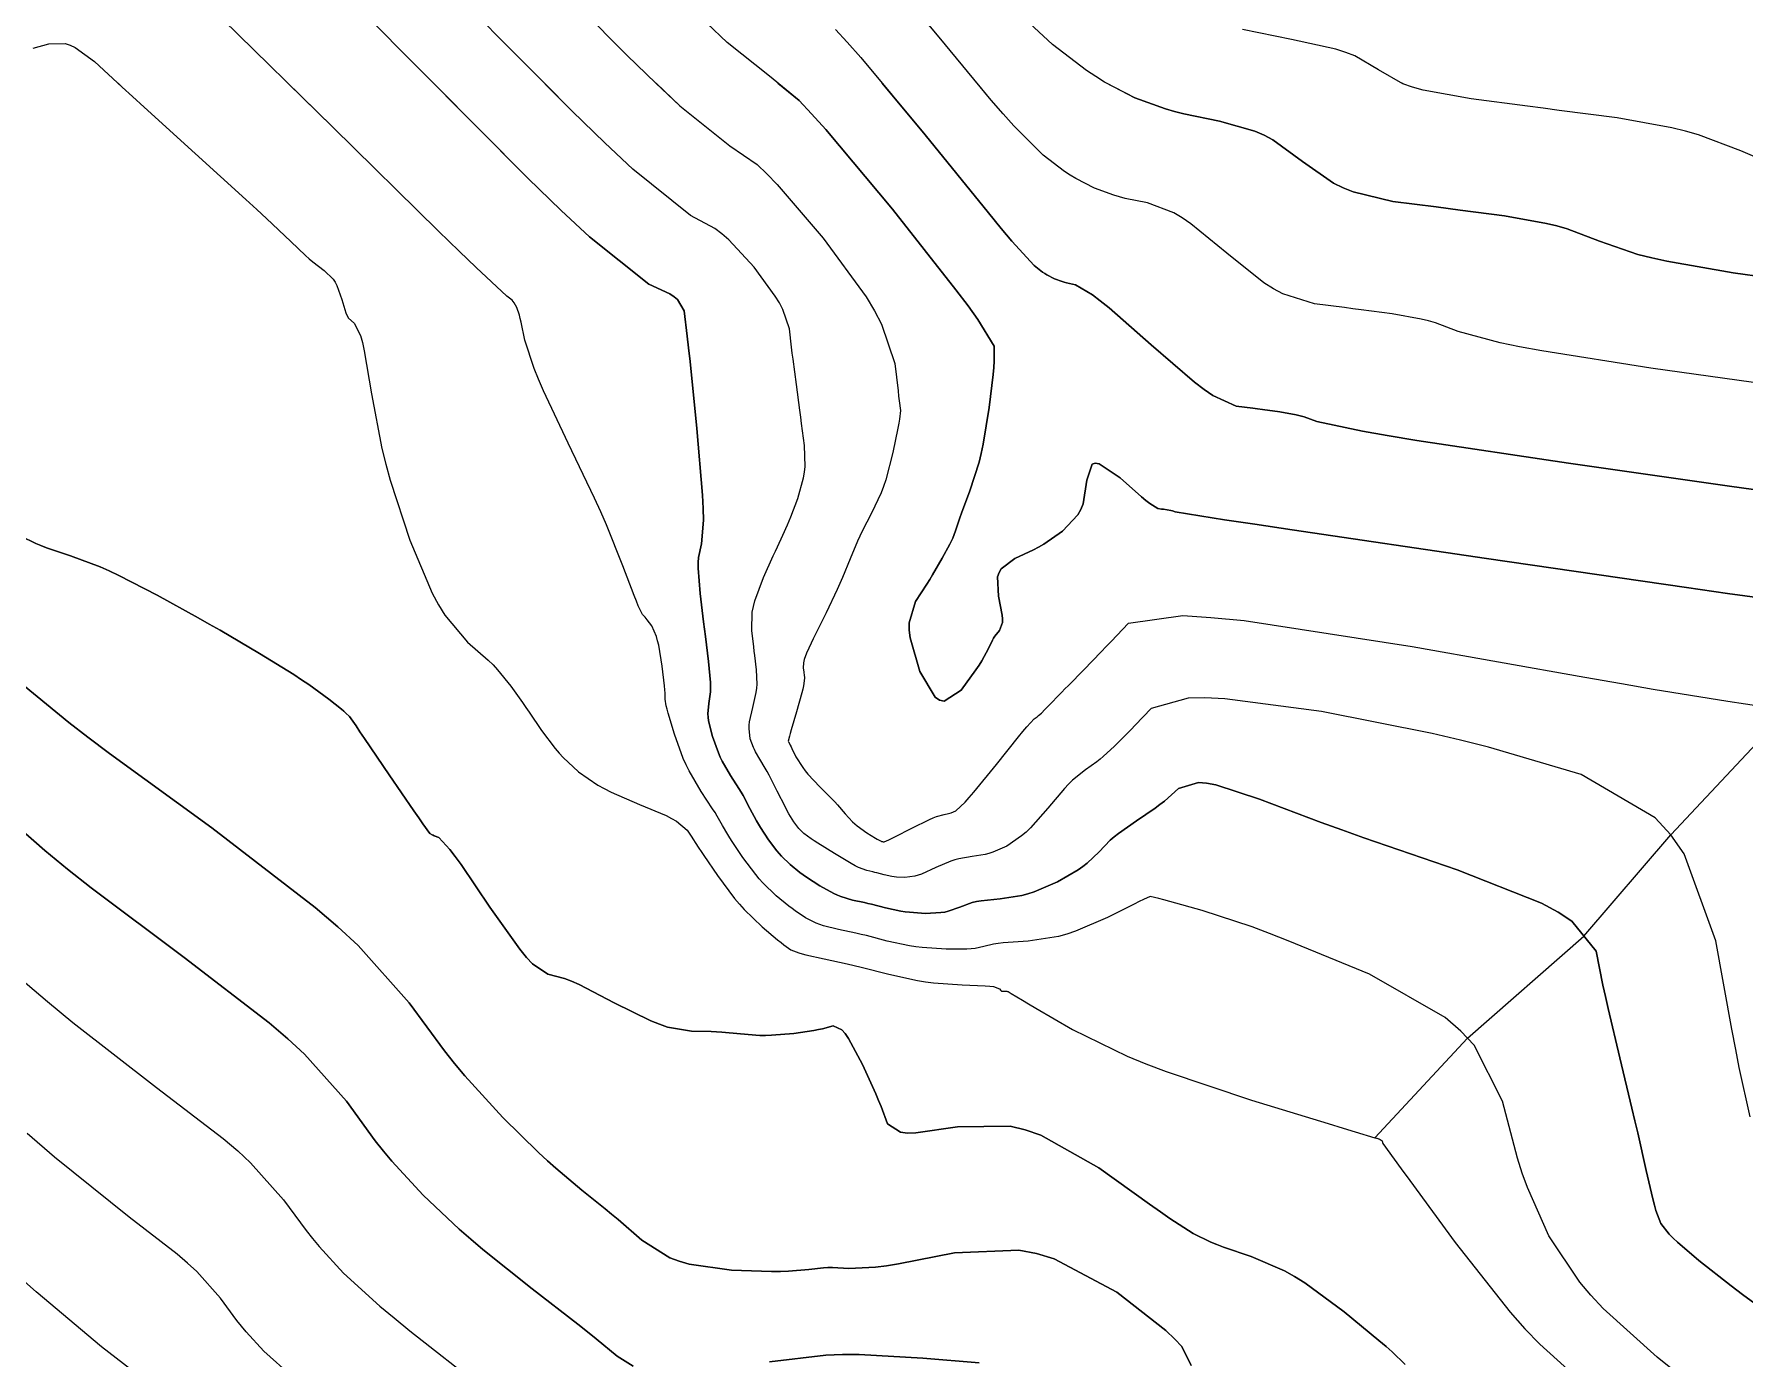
# Model space of a CAD drawing. Header units: metres. Extents: x 837117 to 838477, y 1189012 to 1191015.
# Drawn here: x 837919.49 to 837956.28, y 1189244.17 to 1189272.64 of the extents above; entities that cross this region are included whole.
import ezdxf

# ---------------------------------------------------------------- set-up
doc = ezdxf.new("R2010")
doc.units = ezdxf.units.M
doc.header["$LTSCALE"] = 0.3
doc.layers.add('COTAS 10', color=1, linetype='Continuous')
doc.layers.add('COTAS INT', color=252, linetype='Continuous')
doc.layers.add('DRENAJE', color=5, linetype='Continuous', lineweight=25)

msp = doc.modelspace()

# ---------------------------------------------------------------- linework, layer by layer
at = {"layer": 'COTAS 10'}
for points, elevation in [([(837956.391, 1189249.371), (837956.16, 1189250.431), (837956.082, 1189250.82), (837955.999, 1189251.251), (837955.652, 1189253.152), (837954.975, 1189255.021), (837954.684, 1189255.431), (837954.348, 1189255.796), (837952.762, 1189256.727), (837950.763, 1189257.318), (837950.166, 1189257.468), (837949.552, 1189257.612), (837947.178, 1189258.083), (837945.098, 1189258.356), (837944.669, 1189258.375), (837944.304, 1189258.369), (837943.514, 1189258.144), (837943.165, 1189257.786), (837943.078, 1189257.696), (837942.994, 1189257.611), (837942.726, 1189257.34), (837942.482, 1189257.113), (837942.414, 1189257.056), (837942.345, 1189257.001), (837942.097, 1189256.826), (837941.82, 1189256.604), (837941.735, 1189256.52), (837941.645, 1189256.426), (837941.287, 1189256.005), (837940.917, 1189255.584), (837940.821, 1189255.491), (837940.726, 1189255.407), (837940.404, 1189255.186), (837940.103, 1189255.056), (837940.022, 1189255.03), (837939.942, 1189255.008), (837939.661, 1189254.965), (837939.374, 1189254.918), (837939.291, 1189254.894), (837939.205, 1189254.866), (837938.881, 1189254.726), (837938.574, 1189254.589), (837938.5, 1189254.563), (837938.43, 1189254.542), (837938.215, 1189254.512), (837938.033, 1189254.524), (837937.985, 1189254.53), (837937.936, 1189254.537), (837937.767, 1189254.574), (837937.609, 1189254.614), (837937.569, 1189254.624), (837937.529, 1189254.633), (837937.397, 1189254.662), (837937.214, 1189254.732), (837937.143, 1189254.768), (837937.063, 1189254.812), (837936.698, 1189255.027), (837936.341, 1189255.253), (837936.265, 1189255.303), (837936.199, 1189255.347), (837936.045, 1189255.459), (837935.957, 1189255.544), (837935.934, 1189255.57), (837935.91, 1189255.598), (837935.826, 1189255.71), (837935.721, 1189255.884), (837935.684, 1189255.951), (837935.644, 1189256.027), (837935.471, 1189256.367), (837935.295, 1189256.713), (837935.253, 1189256.791), (837935.213, 1189256.863), (837935.094, 1189257.059), (837935.002, 1189257.217), (837934.979, 1189257.263), (837934.958, 1189257.311), (837934.891, 1189257.496), (837934.863, 1189257.716), (837934.866, 1189257.787), (837934.874, 1189257.862), (837934.943, 1189258.168), (837935.017, 1189258.495), (837935.028, 1189258.583), (837935.035, 1189258.67), (837935.025, 1189258.976), (837934.987, 1189259.288), (837934.976, 1189259.378), (837934.964, 1189259.471), (837934.922, 1189259.821), (837934.934, 1189260.216), (837934.957, 1189260.338), (837934.988, 1189260.465), (837935.173, 1189260.965), (837935.383, 1189261.429), (837935.431, 1189261.533), (837935.474, 1189261.626), (837935.59, 1189261.871), (837935.693, 1189262.099), (837935.727, 1189262.181), (837935.763, 1189262.271), (837935.915, 1189262.661), (837936.038, 1189263.105), (837936.057, 1189263.228), (837936.069, 1189263.352), (837936.056, 1189263.798), (837935.995, 1189264.272), (837935.977, 1189264.413), (837935.958, 1189264.558), (837935.883, 1189265.115), (837935.812, 1189265.654), (837935.794, 1189265.787), (837935.778, 1189265.913), (837935.73, 1189266.309), (837935.589, 1189266.726), (837935.515, 1189266.865), (837935.425, 1189267.013), (837934.973, 1189267.634), (837934.427, 1189268.222), (837934.278, 1189268.351), (837934.13, 1189268.464), (837933.603, 1189268.749), (837932.363, 1189269.744), (837931.765, 1189270.305), (837931.058, 1189270.99), (837927.584, 1189274.494)], 1800), ([(837957.473, 1189267.311), (837956.025, 1189267.515), (837954.603, 1189267.763), (837954.277, 1189267.836), (837953.981, 1189267.911), (837953.154, 1189268.196), (837952.455, 1189268.46), (837952.239, 1189268.521), (837952.013, 1189268.577), (837951.113, 1189268.737), (837950.158, 1189268.862), (837949.897, 1189268.897), (837949.637, 1189268.93), (837948.709, 1189269.05), (837947.853, 1189269.253), (837947.638, 1189269.339), (837947.432, 1189269.438), (837946.769, 1189269.904), (837946.129, 1189270.372), (837945.938, 1189270.472), (837945.741, 1189270.56), (837944.981, 1189270.772), (837944.216, 1189270.928), (837944.016, 1189270.981), (837943.821, 1189271.038), (837943.161, 1189271.276), (837942.508, 1189271.613), (837942.318, 1189271.731), (837942.124, 1189271.86), (837941.39, 1189272.419), (837940.599, 1189273.15)], 1810), ([(837956.391, 1189249.371), (837956.16, 1189250.431), (837956.082, 1189250.82), (837955.999, 1189251.251), (837955.652, 1189253.152), (837954.975, 1189255.021), (837954.684, 1189255.431), (837954.348, 1189255.796), (837952.762, 1189256.727), (837950.763, 1189257.318), (837950.166, 1189257.468), (837949.552, 1189257.612), (837947.178, 1189258.083), (837945.098, 1189258.356), (837944.669, 1189258.375), (837944.304, 1189258.369), (837943.514, 1189258.144), (837943.165, 1189257.786), (837943.078, 1189257.696), (837942.994, 1189257.611), (837942.726, 1189257.34), (837942.482, 1189257.113), (837942.414, 1189257.056), (837942.345, 1189257.001), (837942.097, 1189256.826), (837941.82, 1189256.604), (837941.735, 1189256.52), (837941.645, 1189256.426), (837941.287, 1189256.005), (837940.917, 1189255.584), (837940.821, 1189255.491), (837940.726, 1189255.407), (837940.404, 1189255.186), (837940.103, 1189255.056), (837940.022, 1189255.03), (837939.942, 1189255.008), (837939.661, 1189254.965), (837939.374, 1189254.918), (837939.291, 1189254.894), (837939.205, 1189254.866), (837938.881, 1189254.726), (837938.574, 1189254.589), (837938.5, 1189254.563), (837938.43, 1189254.542), (837938.215, 1189254.512), (837938.033, 1189254.524), (837937.985, 1189254.53), (837937.936, 1189254.537), (837937.767, 1189254.574), (837937.609, 1189254.614), (837937.569, 1189254.624), (837937.529, 1189254.633), (837937.397, 1189254.662), (837937.214, 1189254.732), (837937.143, 1189254.768), (837937.063, 1189254.812), (837936.698, 1189255.027), (837936.341, 1189255.253), (837936.265, 1189255.303), (837936.199, 1189255.347), (837936.045, 1189255.459), (837935.957, 1189255.544), (837935.934, 1189255.57), (837935.91, 1189255.598), (837935.826, 1189255.71), (837935.721, 1189255.884), (837935.684, 1189255.951), (837935.644, 1189256.027), (837935.471, 1189256.367), (837935.295, 1189256.713), (837935.253, 1189256.791), (837935.213, 1189256.863), (837935.094, 1189257.059), (837935.002, 1189257.217), (837934.979, 1189257.263), (837934.958, 1189257.311), (837934.891, 1189257.496), (837934.863, 1189257.716), (837934.866, 1189257.787), (837934.874, 1189257.862), (837934.943, 1189258.168), (837935.017, 1189258.495), (837935.028, 1189258.583), (837935.035, 1189258.67), (837935.025, 1189258.976), (837934.987, 1189259.288), (837934.976, 1189259.378), (837934.964, 1189259.471), (837934.922, 1189259.821), (837934.934, 1189260.216), (837934.957, 1189260.338), (837934.988, 1189260.465), (837935.173, 1189260.965), (837935.383, 1189261.429), (837935.431, 1189261.533), (837935.474, 1189261.626), (837935.59, 1189261.871), (837935.693, 1189262.099), (837935.727, 1189262.181), (837935.763, 1189262.271), (837935.915, 1189262.661), (837936.038, 1189263.105), (837936.057, 1189263.228), (837936.069, 1189263.352), (837936.056, 1189263.798), (837935.995, 1189264.272), (837935.977, 1189264.413), (837935.958, 1189264.558), (837935.883, 1189265.115), (837935.812, 1189265.654), (837935.794, 1189265.787), (837935.778, 1189265.913), (837935.73, 1189266.309), (837935.589, 1189266.726), (837935.515, 1189266.865), (837935.425, 1189267.013), (837934.973, 1189267.634), (837934.427, 1189268.222), (837934.278, 1189268.351), (837934.13, 1189268.464), (837933.603, 1189268.749), (837932.363, 1189269.744), (837931.765, 1189270.305), (837931.058, 1189270.99), (837930.465, 1189271.589)], 1800), ([(837942.555, 1189271.589), (837943.161, 1189271.276), (837943.821, 1189271.038), (837944.016, 1189270.981), (837944.216, 1189270.928), (837944.981, 1189270.772), (837945.741, 1189270.56), (837945.938, 1189270.472), (837946.129, 1189270.372), (837946.769, 1189269.904), (837947.432, 1189269.438), (837947.638, 1189269.339), (837947.853, 1189269.253), (837948.709, 1189269.05), (837949.637, 1189268.93), (837949.897, 1189268.897), (837950.158, 1189268.862), (837951.113, 1189268.737), (837952.013, 1189268.577), (837952.239, 1189268.521), (837952.455, 1189268.46), (837953.154, 1189268.196), (837953.981, 1189267.911), (837954.277, 1189267.836), (837954.603, 1189267.763), (837956.025, 1189267.515), (837957.473, 1189267.311)], 1810), ([(837944.369, 1189244.023), (837944.174, 1189244.431), (837944.023, 1189244.591), (837943.828, 1189244.773), (837942.772, 1189245.602), (837941.426, 1189246.318), (837941.048, 1189246.429), (837940.668, 1189246.501), (837939.279, 1189246.446), (837938.078, 1189246.209), (837937.817, 1189246.167), (837937.586, 1189246.135), (837937.013, 1189246.107), (837936.655, 1189246.128), (837936.56, 1189246.127), (837936.468, 1189246.123), (837936.15, 1189246.085), (837935.71, 1189246.049), (837935.539, 1189246.047), (837935.348, 1189246.047), (837934.484, 1189246.074), (837933.579, 1189246.201), (837933.363, 1189246.265), (837933.161, 1189246.341), (837932.556, 1189246.718), (837932.049, 1189247.161), (837931.909, 1189247.278), (837931.77, 1189247.393), (837931.27, 1189247.79), (837930.705, 1189248.262), (837930.526, 1189248.425), (837930.336, 1189248.602), (837929.567, 1189249.358), (837928.75, 1189250.251), (837928.531, 1189250.515), (837928.314, 1189250.786), (837927.557, 1189251.821), (837926.456, 1189253.056), (837926.023, 1189253.452), (837925.535, 1189253.871), (837923.307, 1189255.58), (837921.112, 1189257.182), (837920.644, 1189257.534), (837920.237, 1189257.845), (837919.271, 1189258.638)], 1790), ([(837919.271, 1189258.638), (837920.237, 1189257.845), (837920.644, 1189257.534), (837921.112, 1189257.182), (837923.307, 1189255.58), (837925.535, 1189253.871), (837926.023, 1189253.452), (837926.456, 1189253.056), (837927.557, 1189251.821), (837928.314, 1189250.786), (837928.531, 1189250.515), (837928.75, 1189250.251), (837929.567, 1189249.358), (837930.336, 1189248.602), (837930.526, 1189248.425), (837930.705, 1189248.262), (837931.27, 1189247.79), (837931.77, 1189247.393), (837931.909, 1189247.278), (837932.049, 1189247.161), (837932.556, 1189246.718), (837933.161, 1189246.341), (837933.363, 1189246.265), (837933.579, 1189246.201), (837934.484, 1189246.074), (837935.348, 1189246.047), (837935.539, 1189246.047), (837935.71, 1189246.049), (837936.15, 1189246.085), (837936.468, 1189246.123), (837936.56, 1189246.127), (837936.655, 1189246.128), (837937.013, 1189246.107), (837937.586, 1189246.135), (837937.817, 1189246.167), (837938.078, 1189246.209), (837939.279, 1189246.446), (837940.668, 1189246.501), (837941.048, 1189246.429), (837941.426, 1189246.318), (837942.772, 1189245.602), (837943.828, 1189244.773), (837944.023, 1189244.591), (837944.174, 1189244.431), (837944.369, 1189244.023)], 1790)]:
    msp.add_lwpolyline(points, dxfattribs=dict(at, elevation=elevation))
at = {"layer": 'COTAS INT'}
for points, elevation in [([(837929.233, 1189275.226), (837932.245, 1189272.187), (837932.859, 1189271.593), (837933.377, 1189271.106), (837934.452, 1189270.244), (837935.035, 1189269.84), (837935.243, 1189269.643), (837935.471, 1189269.409), (837936.461, 1189268.256), (837937.379, 1189266.996), (837937.561, 1189266.694), (837937.712, 1189266.413), (837937.998, 1189265.566), (837938.067, 1189264.978), (837938.081, 1189264.859), (837938.093, 1189264.759), (837938.118, 1189264.557), (837938.099, 1189264.371), (837938.084, 1189264.281), (837938.064, 1189264.174), (837937.956, 1189263.651), (837937.803, 1189263.066), (837937.755, 1189262.921), (837937.704, 1189262.783), (837937.5, 1189262.345), (837937.295, 1189261.957), (837937.244, 1189261.851), (837937.195, 1189261.746), (837937.038, 1189261.368), (837936.873, 1189260.962), (837936.818, 1189260.838), (837936.76, 1189260.709), (837936.519, 1189260.204), (837936.293, 1189259.744), (837936.245, 1189259.643), (837936.202, 1189259.555), (837936.098, 1189259.334), (837936.048, 1189259.198), (837936.039, 1189259.164), (837936.033, 1189259.131), (837936.03, 1189259.025), (837936.041, 1189258.93), (837936.045, 1189258.905), (837936.047, 1189258.881), (837936.058, 1189258.797), (837936.037, 1189258.637), (837936.021, 1189258.566), (837936, 1189258.482), (837935.885, 1189258.079), (837935.77, 1189257.689), (837935.748, 1189257.613), (837935.731, 1189257.552), (837935.707, 1189257.445), (837935.712, 1189257.429), (837935.714, 1189257.425), (837935.716, 1189257.422), (837935.723, 1189257.409), (837935.751, 1189257.356), (837935.766, 1189257.326), (837935.784, 1189257.291), (837935.873, 1189257.111), (837936.018, 1189256.878), (837936.071, 1189256.809), (837936.129, 1189256.738), (837936.384, 1189256.466), (837936.645, 1189256.203), (837936.706, 1189256.138), (837936.763, 1189256.076), (837936.931, 1189255.88), (837937.086, 1189255.712), (837937.136, 1189255.668), (837937.188, 1189255.625), (837937.398, 1189255.477), (837937.584, 1189255.362), (837937.62, 1189255.34), (837937.65, 1189255.322), (837937.702, 1189255.293), (837937.713, 1189255.291), (837937.717, 1189255.29), (837937.72, 1189255.289), (837937.733, 1189255.286), (837937.747, 1189255.283), (837937.751, 1189255.282), (837937.755, 1189255.282), (837937.77, 1189255.281), (837937.871, 1189255.325), (837937.929, 1189255.354), (837938, 1189255.389), (837938.365, 1189255.573), (837938.746, 1189255.758), (837938.826, 1189255.794), (837938.896, 1189255.823), (837939.06, 1189255.872), (837939.155, 1189255.887), (837939.183, 1189255.895), (837939.21, 1189255.904), (837939.312, 1189255.948), (837939.509, 1189256.133), (837939.596, 1189256.231), (837939.698, 1189256.349), (837940.182, 1189256.945), (837940.658, 1189257.537), (837940.754, 1189257.654), (837940.835, 1189257.75), (837940.997, 1189257.923), (837941.058, 1189257.966), (837941.092, 1189257.994), (837941.152, 1189258.049), (837941.227, 1189258.125), (837941.253, 1189258.152), (837941.281, 1189258.181), (837941.589, 1189258.497), (837941.656, 1189258.567), (837941.731, 1189258.643), (837942.061, 1189258.981), (837942.438, 1189259.369), (837942.543, 1189259.477), (837942.648, 1189259.586), (837943.027, 1189259.98), (837944.193, 1189260.144), (837944.794, 1189260.107), (837945.515, 1189260.036), (837949.123, 1189259.48), (837952.838, 1189258.821), (837953.626, 1189258.683), (837954.31, 1189258.566), (837955.915, 1189258.302), (837956.675, 1189258.192)], 1802), ([(837956.774, 1189265.112), (837954.257, 1189265.467), (837951.916, 1189265.838), (837951.431, 1189265.926), (837951.017, 1189266.009), (837950.113, 1189266.255), (837949.627, 1189266.439), (837949.477, 1189266.481), (837949.32, 1189266.52), (837948.694, 1189266.631), (837948.031, 1189266.718), (837947.849, 1189266.742), (837947.668, 1189266.766), (837947.024, 1189266.849), (837946.346, 1189267.065), (837946.145, 1189267.173), (837945.937, 1189267.3), (837945.138, 1189267.933), (837944.367, 1189268.566), (837944.177, 1189268.693), (837943.997, 1189268.801), (837943.432, 1189269.016), (837942.954, 1189269.113), (837942.829, 1189269.146), (837942.708, 1189269.181), (837942.296, 1189269.33), (837941.889, 1189269.54), (837941.77, 1189269.614), (837941.649, 1189269.695), (837941.191, 1189270.044), (837940.558, 1189270.672), (837940.327, 1189270.929), (837940.072, 1189271.222), (837938.949, 1189272.58), (837937.871, 1189273.878)], 1808), ([(837955.715, 1189243.144), (837954.396, 1189244.202), (837953.234, 1189245.251), (837952.968, 1189245.536), (837952.728, 1189245.817), (837952.063, 1189246.811), (837951.603, 1189247.849), (837951.491, 1189248.159), (837951.387, 1189248.478), (837951.064, 1189249.708), (837950.457, 1189250.912), (837950.172, 1189251.214), (837949.837, 1189251.503), (837948.205, 1189252.433), (837946.46, 1189253.156), (837946.054, 1189253.314), (837945.68, 1189253.454), (837944.608, 1189253.806), (837943.916, 1189253.995), (837943.782, 1189254.031), (837943.674, 1189254.06), (837943.493, 1189254.109), (837943.343, 1189254.042), (837943.253, 1189253.998), (837943.143, 1189253.944), (837942.575, 1189253.655), (837941.886, 1189253.359), (837941.699, 1189253.299), (837941.515, 1189253.249), (837940.864, 1189253.149), (837940.331, 1189253.108), (837940.219, 1189253.095), (837940.124, 1189253.082), (837939.913, 1189253.031), (837939.723, 1189252.989), (837939.642, 1189252.982), (837939.548, 1189252.976), (837939.104, 1189252.974), (837938.59, 1189253.007), (837938.452, 1189253.025), (837938.315, 1189253.045), (837937.835, 1189253.149), (837937.388, 1189253.264), (837937.273, 1189253.292), (837937.161, 1189253.318), (837936.785, 1189253.398), (837936.462, 1189253.478), (837936.383, 1189253.504), (837936.308, 1189253.532), (837936.076, 1189253.647), (837935.856, 1189253.797), (837935.789, 1189253.846), (837935.719, 1189253.9), (837935.447, 1189254.123), (837935.161, 1189254.399), (837935.083, 1189254.486), (837935.006, 1189254.577), (837934.732, 1189254.942), (837934.5, 1189255.287), (837934.449, 1189255.366), (837934.405, 1189255.437), (837934.293, 1189255.634), (837934.178, 1189255.835), (837934.132, 1189255.91), (837934.079, 1189255.993), (837933.836, 1189256.361), (837933.574, 1189256.807), (837933.51, 1189256.939), (837933.449, 1189257.075), (837933.259, 1189257.598), (837933.126, 1189258.045), (837933.102, 1189258.134), (837933.083, 1189258.208), (837933.06, 1189258.346), (837933.057, 1189258.479), (837933.051, 1189258.549), (837933.042, 1189258.634), (837932.993, 1189259.058), (837932.92, 1189259.506), (837932.897, 1189259.605), (837932.872, 1189259.694), (837932.771, 1189259.922), (837932.674, 1189260.057), (837932.652, 1189260.085), (837932.631, 1189260.11), (837932.574, 1189260.17), (837932.482, 1189260.352), (837932.44, 1189260.454), (837932.39, 1189260.579), (837932.152, 1189261.214), (837931.798, 1189262.094), (837931.675, 1189262.372), (837931.542, 1189262.666), (837930.973, 1189263.853), (837930.442, 1189264.975), (837930.333, 1189265.228), (837930.24, 1189265.456), (837930.042, 1189266.069), (837929.961, 1189266.45), (837929.942, 1189266.531), (837929.924, 1189266.602), (837929.873, 1189266.771), (837929.814, 1189266.87), (837929.792, 1189266.896), (837929.766, 1189266.923), (837929.651, 1189267.014), (837928.997, 1189267.625), (837928.632, 1189267.978), (837928.187, 1189268.411), (837925.913, 1189270.642), (837923.539, 1189272.97)], 1796), ([(837956.491, 1189245.354), (837956.227, 1189245.553), (837955.985, 1189245.737), (837955.291, 1189246.279), (837954.83, 1189246.672), (837954.734, 1189246.762), (837954.652, 1189246.844), (837954.47, 1189247.073), (837954.367, 1189247.355), (837954.334, 1189247.471), (837954.299, 1189247.604), (837954.156, 1189248.219), (837953.975, 1189249.028), (837953.916, 1189249.283), (837953.852, 1189249.552), (837953.59, 1189250.635), (837953.337, 1189251.7), (837953.279, 1189251.957), (837953.227, 1189252.197), (837953.081, 1189252.93), (837952.556, 1189253.579), (837952.264, 1189253.767), (837951.908, 1189253.959), (837950.094, 1189254.682), (837948.087, 1189255.368), (837947.609, 1189255.538), (837947.165, 1189255.698), (837945.843, 1189256.201), (837944.905, 1189256.506), (837944.704, 1189256.541), (837944.527, 1189256.554), (837944.097, 1189256.426), (837943.796, 1189256.156), (837943.701, 1189256.081), (837943.601, 1189256.005), (837943.196, 1189255.729), (837942.806, 1189255.458), (837942.715, 1189255.385), (837942.631, 1189255.314), (837942.391, 1189255.065), (837942.137, 1189254.82), (837942.045, 1189254.75), (837941.943, 1189254.681), (837941.496, 1189254.424), (837940.997, 1189254.209), (837940.862, 1189254.166), (837940.729, 1189254.129), (837940.263, 1189254.057), (837939.853, 1189254.013), (837939.755, 1189253.995), (837939.665, 1189253.974), (837939.397, 1189253.878), (837939.148, 1189253.789), (837939.071, 1189253.772), (837938.989, 1189253.759), (837938.66, 1189253.743), (837938.312, 1189253.766), (837938.218, 1189253.777), (837938.126, 1189253.791), (837937.801, 1189253.861), (837937.499, 1189253.939), (837937.421, 1189253.958), (837937.345, 1189253.976), (837937.091, 1189254.03), (837936.838, 1189254.105), (837936.763, 1189254.136), (837936.685, 1189254.172), (837936.387, 1189254.337), (837936.098, 1189254.525), (837936.027, 1189254.575), (837935.959, 1189254.623), (837935.746, 1189254.791), (837935.559, 1189254.972), (837935.508, 1189255.028), (837935.458, 1189255.087), (837935.279, 1189255.326), (837935.111, 1189255.586), (837935.067, 1189255.659), (837935.024, 1189255.732), (837934.882, 1189256), (837934.736, 1189256.274), (837934.692, 1189256.351), (837934.646, 1189256.428), (837934.465, 1189256.71), (837934.288, 1189257.012), (837934.245, 1189257.101), (837934.204, 1189257.193), (837934.075, 1189257.547), (837933.994, 1189257.881), (837933.984, 1189257.961), (837933.979, 1189258.035), (837934.002, 1189258.257), (837934.034, 1189258.509), (837934.035, 1189258.601), (837934.032, 1189258.703), (837933.992, 1189259.156), (837933.926, 1189259.695), (837933.907, 1189259.852), (837933.887, 1189260.012), (837933.814, 1189260.617), (837933.772, 1189261.162), (837933.772, 1189261.284), (837933.777, 1189261.394), (837933.839, 1189261.688), (837933.883, 1189262.198), (837933.876, 1189262.444), (837933.862, 1189262.735), (837933.742, 1189264.166), (837933.596, 1189265.605), (837933.564, 1189265.902), (837933.536, 1189266.154), (837933.469, 1189266.695), (837933.327, 1189266.937), (837933.252, 1189267), (837933.161, 1189267.062), (837932.707, 1189267.272), (837931.431, 1189268.287), (837930.822, 1189268.856), (837930.103, 1189269.55), (837926.582, 1189273.098)], 1798), ([(837956.65, 1189260.519), (837955.906, 1189260.623), (837955.026, 1189260.747), (837950.722, 1189261.371), (837946.541, 1189261.987), (837945.739, 1189262.107), (837945.09, 1189262.204), (837944.031, 1189262.373), (837943.972, 1189262.396), (837943.934, 1189262.406), (837943.857, 1189262.42), (837943.776, 1189262.43), (837943.753, 1189262.433), (837943.731, 1189262.436), (837943.652, 1189262.446), (837943.48, 1189262.554), (837943.399, 1189262.618), (837943.304, 1189262.698), (837942.842, 1189263.109), (837942.394, 1189263.41), (837942.309, 1189263.42), (837942.24, 1189263.398), (837942.129, 1189263.054), (837942.047, 1189262.55), (837941.996, 1189262.428), (837941.934, 1189262.313), (837941.606, 1189261.959), (837941.201, 1189261.682), (837941.089, 1189261.616), (837940.978, 1189261.555), (837940.58, 1189261.371), (837940.285, 1189261.153), (837940.239, 1189261.07), (837940.209, 1189260.978), (837940.231, 1189260.562), (837940.309, 1189260.157), (837940.315, 1189260.072), (837940.314, 1189259.997), (837940.251, 1189259.823), (837940.148, 1189259.703), (837940.122, 1189259.662), (837940.096, 1189259.618), (837940.01, 1189259.434), (837939.871, 1189259.172), (837939.812, 1189259.08), (837939.744, 1189258.979), (837939.424, 1189258.544), (837939.058, 1189258.306), (837938.961, 1189258.33), (837938.865, 1189258.393), (837938.533, 1189258.944), (837938.325, 1189259.664), (837938.307, 1189259.833), (837938.306, 1189259.99), (837938.445, 1189260.449), (837938.686, 1189260.819), (837938.749, 1189260.92), (837938.811, 1189261.02), (837939.02, 1189261.377), (837939.184, 1189261.682), (837939.218, 1189261.749), (837939.246, 1189261.809), (837939.303, 1189261.964), (837939.365, 1189262.161), (837939.396, 1189262.247), (837939.432, 1189262.348), (837939.613, 1189262.824), (837939.811, 1189263.443), (837939.858, 1189263.633), (837939.901, 1189263.831), (837940.03, 1189264.615), (837940.111, 1189265.328), (837940.125, 1189265.481), (837940.135, 1189265.615), (837940.137, 1189265.94), (837939.787, 1189266.512), (837939.575, 1189266.802), (837939.313, 1189267.15), (837937.949, 1189268.879), (837936.515, 1189270.596), (837936.208, 1189270.935), (837935.941, 1189271.216), (837935.302, 1189271.738), (837934.391, 1189272.468), (837933.953, 1189272.88)], 1804), ([(837936.726, 1189272.741), (837936.977, 1189272.471), (837937.268, 1189272.144), (837938.651, 1189270.478), (837940.01, 1189268.803), (837940.286, 1189268.47), (837940.518, 1189268.194), (837940.992, 1189267.668), (837941.174, 1189267.529), (837941.222, 1189267.497), (837941.269, 1189267.468), (837941.431, 1189267.384), (837941.595, 1189267.325), (837941.643, 1189267.311), (837941.693, 1189267.298), (837941.882, 1189267.259), (837942.252, 1189267.041), (837942.415, 1189266.915), (837942.605, 1189266.76), (837943.508, 1189265.962), (837944.442, 1189265.163), (837944.651, 1189265.006), (837944.839, 1189264.877), (837945.338, 1189264.648), (837945.7, 1189264.601), (837945.801, 1189264.588), (837945.903, 1189264.574), (837946.276, 1189264.526), (837946.627, 1189264.463), (837946.715, 1189264.441), (837946.8, 1189264.417), (837947.072, 1189264.314), (837948.054, 1189264.106), (837948.585, 1189264.016), (837949.228, 1189263.912), (837952.49, 1189263.419), (837955.952, 1189262.925), (837956.723, 1189262.82)], 1806), ([(837956.944, 1189269.813), (837956.195, 1189270.137), (837955.283, 1189270.481), (837955.001, 1189270.561), (837954.706, 1189270.634), (837953.532, 1189270.843), (837952.285, 1189271.006), (837951.944, 1189271.051), (837951.605, 1189271.095), (837950.395, 1189271.252), (837949.36, 1189271.441), (837949.131, 1189271.506), (837948.927, 1189271.576), (837948.399, 1189271.875), (837947.891, 1189272.178), (837947.699, 1189272.251), (837947.485, 1189272.32), (837946.53, 1189272.529), (837945.477, 1189272.743)], 1812), ([(837919.471, 1189272.345), (837919.802, 1189272.437), (837920.159, 1189272.443), (837920.264, 1189272.409), (837920.373, 1189272.36), (837920.787, 1189272.055), (837921.383, 1189271.506), (837921.606, 1189271.302), (837921.853, 1189271.077), (837922.954, 1189270.077), (837924.038, 1189269.09), (837924.275, 1189268.873), (837924.483, 1189268.68), (837925.007, 1189268.184), (837925.326, 1189267.883), (837925.406, 1189267.813), (837925.482, 1189267.749), (837925.726, 1189267.564), (837925.918, 1189267.378), (837925.961, 1189267.313), (837926, 1189267.242), (837926.106, 1189266.938), (837926.195, 1189266.652), (837926.223, 1189266.592), (837926.252, 1189266.542), (837926.372, 1189266.432), (837926.507, 1189266.167), (837926.547, 1189266.018), (837926.588, 1189265.836), (837926.743, 1189264.91), (837926.967, 1189263.735), (837927.052, 1189263.397), (837927.146, 1189263.053), (837927.566, 1189261.767), (837928.051, 1189260.627), (837928.185, 1189260.375), (837928.321, 1189260.151), (837928.811, 1189259.573), (837929.254, 1189259.187), (837929.359, 1189259.084), (837929.456, 1189258.982), (837929.744, 1189258.629), (837929.99, 1189258.274), (837930.061, 1189258.171), (837930.133, 1189258.066), (837930.402, 1189257.672), (837930.692, 1189257.288), (837930.778, 1189257.19), (837930.865, 1189257.096), (837931.198, 1189256.784), (837931.611, 1189256.501), (837931.748, 1189256.425), (837931.895, 1189256.35), (837932.509, 1189256.087), (837933.08, 1189255.846), (837933.199, 1189255.784), (837933.301, 1189255.725), (837933.532, 1189255.53), (837933.633, 1189255.38), (837933.653, 1189255.349), (837933.67, 1189255.323), (837933.704, 1189255.267), (837933.785, 1189255.143), (837933.832, 1189255.073), (837933.889, 1189254.989), (837934.185, 1189254.557), (837934.554, 1189254.066), (837934.658, 1189253.944), (837934.762, 1189253.827), (837935.147, 1189253.456), (837935.479, 1189253.177), (837935.551, 1189253.118), (837935.613, 1189253.068), (837935.765, 1189252.957), (837935.931, 1189252.892), (837936.003, 1189252.872), (837936.086, 1189252.851), (837936.48, 1189252.767), (837936.977, 1189252.661), (837937.125, 1189252.626), (837937.278, 1189252.589), (837937.869, 1189252.437), (837938.488, 1189252.3), (837938.66, 1189252.273), (837938.831, 1189252.25), (837939.446, 1189252.207), (837939.944, 1189252.187), (837940.04, 1189252.178), (837940.118, 1189252.169), (837940.252, 1189252.123), (837940.276, 1189252.082), (837940.285, 1189252.075), (837940.296, 1189252.07), (837940.404, 1189252.07), (837940.421, 1189252.066), (837940.438, 1189252.06), (837940.503, 1189252.024), (837940.746, 1189251.875), (837940.876, 1189251.798), (837941.032, 1189251.706), (837941.821, 1189251.246), (837942.998, 1189250.673), (837943.399, 1189250.509), (837943.832, 1189250.344), (837945.667, 1189249.73), (837947.32, 1189249.224), (837947.638, 1189249.127), (837947.896, 1189249.048), (837948.324, 1189248.919), (837948.354, 1189248.911), (837948.36, 1189248.909), (837948.367, 1189248.908), (837948.383, 1189248.904), (837948.399, 1189248.898), (837948.411, 1189248.894), (837948.437, 1189248.883), (837948.461, 1189248.87), (837948.47, 1189248.861), (837948.479, 1189248.843), (837948.484, 1189248.824), (837948.486, 1189248.819), (837948.487, 1189248.814), (837948.496, 1189248.796), (837948.739, 1189248.459), (837948.889, 1189248.253), (837949.075, 1189247.997), (837950.046, 1189246.667), (837951.229, 1189245.173), (837951.55, 1189244.815), (837951.867, 1189244.48), (837952.985, 1189243.472)], 1794), ([(837921.293, 1189271.589), (837921.383, 1189271.506), (837921.606, 1189271.302), (837921.853, 1189271.077), (837922.954, 1189270.077), (837924.038, 1189269.09), (837924.275, 1189268.873), (837924.483, 1189268.68), (837925.007, 1189268.184), (837925.326, 1189267.883), (837925.406, 1189267.813), (837925.482, 1189267.749), (837925.726, 1189267.564), (837925.918, 1189267.378), (837925.961, 1189267.313), (837926, 1189267.242), (837926.106, 1189266.938), (837926.195, 1189266.652), (837926.223, 1189266.592), (837926.252, 1189266.542), (837926.372, 1189266.432), (837926.507, 1189266.167), (837926.547, 1189266.018), (837926.588, 1189265.836), (837926.743, 1189264.91), (837926.967, 1189263.735), (837927.052, 1189263.397), (837927.146, 1189263.053), (837927.566, 1189261.767), (837928.051, 1189260.627), (837928.185, 1189260.375), (837928.321, 1189260.151), (837928.811, 1189259.573), (837929.254, 1189259.187), (837929.359, 1189259.084), (837929.456, 1189258.982), (837929.744, 1189258.629), (837929.99, 1189258.274), (837930.061, 1189258.171), (837930.133, 1189258.066), (837930.402, 1189257.672), (837930.692, 1189257.288), (837930.778, 1189257.19), (837930.865, 1189257.096), (837931.198, 1189256.784), (837931.611, 1189256.501), (837931.748, 1189256.425), (837931.895, 1189256.35), (837932.509, 1189256.087), (837933.08, 1189255.846), (837933.199, 1189255.784), (837933.301, 1189255.725), (837933.532, 1189255.53), (837933.633, 1189255.38), (837933.653, 1189255.349), (837933.67, 1189255.323), (837933.704, 1189255.267), (837933.785, 1189255.143), (837933.832, 1189255.073), (837933.889, 1189254.989), (837934.185, 1189254.557), (837934.554, 1189254.066), (837934.658, 1189253.944), (837934.762, 1189253.827), (837935.147, 1189253.456), (837935.479, 1189253.177), (837935.551, 1189253.118), (837935.613, 1189253.068), (837935.765, 1189252.957), (837935.931, 1189252.892), (837936.003, 1189252.872), (837936.086, 1189252.851), (837936.48, 1189252.767), (837936.977, 1189252.661), (837937.125, 1189252.626), (837937.278, 1189252.589), (837937.869, 1189252.437), (837938.488, 1189252.3), (837938.66, 1189252.273), (837938.831, 1189252.25), (837939.446, 1189252.207), (837939.944, 1189252.187), (837940.04, 1189252.178), (837940.118, 1189252.169), (837940.252, 1189252.123), (837940.276, 1189252.082), (837940.285, 1189252.075), (837940.296, 1189252.07), (837940.404, 1189252.07), (837940.421, 1189252.066), (837940.438, 1189252.06), (837940.503, 1189252.024), (837940.746, 1189251.875), (837940.876, 1189251.798), (837941.032, 1189251.706), (837941.821, 1189251.246), (837942.998, 1189250.673), (837943.399, 1189250.509), (837943.832, 1189250.344), (837945.667, 1189249.73), (837947.32, 1189249.224), (837947.638, 1189249.127), (837947.896, 1189249.048), (837948.324, 1189248.919), (837948.354, 1189248.911), (837948.36, 1189248.909), (837948.367, 1189248.908), (837948.383, 1189248.904), (837948.399, 1189248.898), (837948.411, 1189248.894), (837948.437, 1189248.883), (837948.461, 1189248.87), (837948.47, 1189248.861), (837948.479, 1189248.843), (837948.484, 1189248.824), (837948.486, 1189248.819), (837948.487, 1189248.814), (837948.496, 1189248.796), (837948.739, 1189248.459), (837948.889, 1189248.253), (837949.075, 1189247.997), (837950.046, 1189246.667), (837951.229, 1189245.173), (837951.55, 1189244.815), (837951.867, 1189244.48), (837952.985, 1189243.472)], 1794), ([(837955.715, 1189243.144), (837954.396, 1189244.202), (837953.234, 1189245.251), (837952.968, 1189245.536), (837952.728, 1189245.817), (837952.063, 1189246.811), (837951.603, 1189247.849), (837951.491, 1189248.159), (837951.387, 1189248.478), (837951.064, 1189249.708), (837950.457, 1189250.912), (837950.172, 1189251.214), (837949.837, 1189251.503), (837948.205, 1189252.433), (837946.46, 1189253.156), (837946.054, 1189253.314), (837945.68, 1189253.454), (837944.608, 1189253.806), (837943.916, 1189253.995), (837943.782, 1189254.031), (837943.674, 1189254.06), (837943.493, 1189254.109), (837943.343, 1189254.042), (837943.253, 1189253.998), (837943.143, 1189253.944), (837942.575, 1189253.655), (837941.886, 1189253.359), (837941.699, 1189253.299), (837941.515, 1189253.249), (837940.864, 1189253.149), (837940.331, 1189253.108), (837940.219, 1189253.095), (837940.124, 1189253.082), (837939.913, 1189253.031), (837939.723, 1189252.989), (837939.642, 1189252.982), (837939.548, 1189252.976), (837939.104, 1189252.974), (837938.59, 1189253.007), (837938.452, 1189253.025), (837938.315, 1189253.045), (837937.835, 1189253.149), (837937.388, 1189253.264), (837937.273, 1189253.292), (837937.161, 1189253.318), (837936.785, 1189253.398), (837936.462, 1189253.478), (837936.383, 1189253.504), (837936.308, 1189253.532), (837936.076, 1189253.647), (837935.856, 1189253.797), (837935.789, 1189253.846), (837935.719, 1189253.9), (837935.447, 1189254.123), (837935.161, 1189254.399), (837935.083, 1189254.486), (837935.006, 1189254.577), (837934.732, 1189254.942), (837934.5, 1189255.287), (837934.449, 1189255.366), (837934.405, 1189255.437), (837934.293, 1189255.634), (837934.178, 1189255.835), (837934.132, 1189255.91), (837934.079, 1189255.993), (837933.836, 1189256.361), (837933.574, 1189256.807), (837933.51, 1189256.939), (837933.449, 1189257.075), (837933.259, 1189257.598), (837933.126, 1189258.045), (837933.102, 1189258.134), (837933.083, 1189258.208), (837933.06, 1189258.346), (837933.057, 1189258.479), (837933.051, 1189258.549), (837933.042, 1189258.634), (837932.993, 1189259.058), (837932.92, 1189259.506), (837932.897, 1189259.605), (837932.872, 1189259.694), (837932.771, 1189259.922), (837932.674, 1189260.057), (837932.652, 1189260.085), (837932.631, 1189260.11), (837932.574, 1189260.17), (837932.482, 1189260.352), (837932.44, 1189260.454), (837932.39, 1189260.579), (837932.152, 1189261.214), (837931.798, 1189262.094), (837931.675, 1189262.372), (837931.542, 1189262.666), (837930.973, 1189263.853), (837930.442, 1189264.975), (837930.333, 1189265.228), (837930.24, 1189265.456), (837930.042, 1189266.069), (837929.961, 1189266.45), (837929.942, 1189266.531), (837929.924, 1189266.602), (837929.873, 1189266.771), (837929.814, 1189266.87), (837929.792, 1189266.896), (837929.766, 1189266.923), (837929.651, 1189267.014), (837928.997, 1189267.625), (837928.632, 1189267.978), (837928.187, 1189268.411), (837925.913, 1189270.642), (837924.948, 1189271.589)], 1796), ([(837928.08, 1189271.589), (837930.103, 1189269.55), (837930.822, 1189268.856), (837931.431, 1189268.287), (837932.707, 1189267.272), (837933.161, 1189267.062), (837933.252, 1189267), (837933.327, 1189266.937), (837933.469, 1189266.695), (837933.536, 1189266.154), (837933.564, 1189265.902), (837933.596, 1189265.605), (837933.742, 1189264.166), (837933.862, 1189262.735), (837933.876, 1189262.444), (837933.883, 1189262.198), (837933.839, 1189261.688), (837933.777, 1189261.394), (837933.772, 1189261.284), (837933.772, 1189261.162), (837933.814, 1189260.617), (837933.887, 1189260.012), (837933.907, 1189259.852), (837933.926, 1189259.695), (837933.992, 1189259.156), (837934.032, 1189258.703), (837934.035, 1189258.601), (837934.034, 1189258.509), (837934.002, 1189258.257), (837933.979, 1189258.035), (837933.984, 1189257.961), (837933.994, 1189257.881), (837934.075, 1189257.547), (837934.204, 1189257.193), (837934.245, 1189257.101), (837934.288, 1189257.012), (837934.465, 1189256.71), (837934.646, 1189256.428), (837934.692, 1189256.351), (837934.736, 1189256.274), (837934.882, 1189256), (837935.024, 1189255.732), (837935.067, 1189255.659), (837935.111, 1189255.586), (837935.279, 1189255.326), (837935.458, 1189255.087), (837935.508, 1189255.028), (837935.559, 1189254.972), (837935.746, 1189254.791), (837935.959, 1189254.623), (837936.027, 1189254.575), (837936.098, 1189254.525), (837936.387, 1189254.337), (837936.685, 1189254.172), (837936.763, 1189254.136), (837936.838, 1189254.105), (837937.091, 1189254.03), (837937.345, 1189253.976), (837937.421, 1189253.958), (837937.499, 1189253.939), (837937.801, 1189253.861), (837938.126, 1189253.791), (837938.218, 1189253.777), (837938.312, 1189253.766), (837938.66, 1189253.743), (837938.989, 1189253.759), (837939.071, 1189253.772), (837939.148, 1189253.789), (837939.397, 1189253.878), (837939.665, 1189253.974), (837939.755, 1189253.995), (837939.853, 1189254.013), (837940.263, 1189254.057), (837940.729, 1189254.129), (837940.862, 1189254.166), (837940.997, 1189254.209), (837941.496, 1189254.424), (837941.943, 1189254.681), (837942.045, 1189254.75), (837942.137, 1189254.82), (837942.391, 1189255.065), (837942.631, 1189255.314), (837942.715, 1189255.385), (837942.806, 1189255.458), (837943.196, 1189255.729), (837943.601, 1189256.005), (837943.701, 1189256.081), (837943.796, 1189256.156), (837944.097, 1189256.426), (837944.527, 1189256.554), (837944.704, 1189256.541), (837944.905, 1189256.506), (837945.843, 1189256.201), (837947.165, 1189255.698), (837947.609, 1189255.538), (837948.087, 1189255.368), (837950.094, 1189254.682), (837951.908, 1189253.959), (837952.264, 1189253.767), (837952.556, 1189253.579), (837953.081, 1189252.93), (837953.227, 1189252.197), (837953.279, 1189251.957), (837953.337, 1189251.7), (837953.59, 1189250.635), (837953.852, 1189249.552), (837953.916, 1189249.283), (837953.975, 1189249.028), (837954.156, 1189248.219), (837954.299, 1189247.604), (837954.334, 1189247.471), (837954.367, 1189247.355), (837954.47, 1189247.073), (837954.652, 1189246.844), (837954.734, 1189246.762), (837954.83, 1189246.672), (837955.291, 1189246.279), (837955.985, 1189245.737), (837956.227, 1189245.553), (837956.491, 1189245.354)], 1798), ([(837932.864, 1189271.589), (837933.377, 1189271.106), (837934.452, 1189270.244), (837935.035, 1189269.84), (837935.243, 1189269.643), (837935.471, 1189269.409), (837936.461, 1189268.256), (837937.379, 1189266.996), (837937.561, 1189266.694), (837937.712, 1189266.413), (837937.998, 1189265.566), (837938.067, 1189264.978), (837938.081, 1189264.859), (837938.093, 1189264.759), (837938.118, 1189264.557), (837938.099, 1189264.371), (837938.084, 1189264.281), (837938.064, 1189264.174), (837937.956, 1189263.651), (837937.803, 1189263.066), (837937.755, 1189262.921), (837937.704, 1189262.783), (837937.5, 1189262.345), (837937.295, 1189261.957), (837937.244, 1189261.851), (837937.195, 1189261.746), (837937.038, 1189261.368), (837936.873, 1189260.962), (837936.818, 1189260.838), (837936.76, 1189260.709), (837936.519, 1189260.204), (837936.293, 1189259.744), (837936.245, 1189259.643), (837936.202, 1189259.555), (837936.098, 1189259.334), (837936.048, 1189259.198), (837936.039, 1189259.164), (837936.033, 1189259.131), (837936.03, 1189259.025), (837936.041, 1189258.93), (837936.045, 1189258.905), (837936.047, 1189258.881), (837936.058, 1189258.797), (837936.037, 1189258.637), (837936.021, 1189258.566), (837936, 1189258.482), (837935.885, 1189258.079), (837935.77, 1189257.689), (837935.748, 1189257.613), (837935.731, 1189257.552), (837935.707, 1189257.445), (837935.712, 1189257.429), (837935.714, 1189257.425), (837935.716, 1189257.422), (837935.723, 1189257.409), (837935.751, 1189257.356), (837935.766, 1189257.326), (837935.784, 1189257.291), (837935.873, 1189257.111), (837936.018, 1189256.878), (837936.071, 1189256.809), (837936.129, 1189256.738), (837936.384, 1189256.466), (837936.645, 1189256.203), (837936.706, 1189256.138), (837936.763, 1189256.076), (837936.931, 1189255.88), (837937.086, 1189255.712), (837937.136, 1189255.668), (837937.188, 1189255.625), (837937.398, 1189255.477), (837937.584, 1189255.362), (837937.62, 1189255.34), (837937.65, 1189255.322), (837937.702, 1189255.293), (837937.713, 1189255.291), (837937.717, 1189255.29), (837937.72, 1189255.289), (837937.733, 1189255.286), (837937.747, 1189255.283), (837937.751, 1189255.282), (837937.755, 1189255.282), (837937.77, 1189255.281), (837937.871, 1189255.325), (837937.929, 1189255.354), (837938, 1189255.389), (837938.365, 1189255.573), (837938.746, 1189255.758), (837938.826, 1189255.794), (837938.896, 1189255.823), (837939.06, 1189255.872), (837939.155, 1189255.887), (837939.183, 1189255.895), (837939.21, 1189255.904), (837939.312, 1189255.948), (837939.509, 1189256.133), (837939.596, 1189256.231), (837939.698, 1189256.349), (837940.182, 1189256.945), (837940.658, 1189257.537), (837940.754, 1189257.654), (837940.835, 1189257.75), (837940.997, 1189257.923), (837941.058, 1189257.966), (837941.092, 1189257.994), (837941.152, 1189258.049), (837941.227, 1189258.125), (837941.253, 1189258.152), (837941.281, 1189258.181), (837941.589, 1189258.497), (837941.656, 1189258.567), (837941.731, 1189258.643), (837942.061, 1189258.981), (837942.438, 1189259.369), (837942.543, 1189259.477), (837942.648, 1189259.586), (837943.027, 1189259.98), (837944.193, 1189260.144), (837944.794, 1189260.107), (837945.515, 1189260.036), (837949.123, 1189259.48), (837952.838, 1189258.821), (837953.626, 1189258.683), (837954.31, 1189258.566), (837955.915, 1189258.302), (837956.675, 1189258.192)], 1802), ([(837935.485, 1189271.589), (837935.941, 1189271.216), (837936.208, 1189270.935), (837936.515, 1189270.596), (837937.949, 1189268.879), (837939.313, 1189267.15), (837939.575, 1189266.802), (837939.787, 1189266.512), (837940.137, 1189265.94), (837940.135, 1189265.615), (837940.125, 1189265.481), (837940.111, 1189265.328), (837940.03, 1189264.615), (837939.901, 1189263.831), (837939.858, 1189263.633), (837939.811, 1189263.443), (837939.613, 1189262.824), (837939.432, 1189262.348), (837939.396, 1189262.247), (837939.365, 1189262.161), (837939.303, 1189261.964), (837939.246, 1189261.809), (837939.218, 1189261.749), (837939.184, 1189261.682), (837939.02, 1189261.377), (837938.811, 1189261.02), (837938.749, 1189260.92), (837938.686, 1189260.819), (837938.445, 1189260.449), (837938.306, 1189259.99), (837938.307, 1189259.833), (837938.325, 1189259.664), (837938.533, 1189258.944), (837938.865, 1189258.393), (837938.961, 1189258.33), (837939.058, 1189258.306), (837939.424, 1189258.544), (837939.744, 1189258.979), (837939.812, 1189259.08), (837939.871, 1189259.172), (837940.01, 1189259.434), (837940.096, 1189259.618), (837940.122, 1189259.662), (837940.148, 1189259.703), (837940.251, 1189259.823), (837940.314, 1189259.997), (837940.315, 1189260.072), (837940.309, 1189260.157), (837940.231, 1189260.562), (837940.209, 1189260.978), (837940.239, 1189261.07), (837940.285, 1189261.153), (837940.58, 1189261.371), (837940.978, 1189261.555), (837941.089, 1189261.616), (837941.201, 1189261.682), (837941.606, 1189261.959), (837941.934, 1189262.313), (837941.996, 1189262.428), (837942.047, 1189262.55), (837942.129, 1189263.054), (837942.24, 1189263.398), (837942.309, 1189263.42), (837942.394, 1189263.41), (837942.842, 1189263.109), (837943.304, 1189262.698), (837943.399, 1189262.618), (837943.48, 1189262.554), (837943.652, 1189262.446), (837943.731, 1189262.436), (837943.753, 1189262.433), (837943.776, 1189262.43), (837943.857, 1189262.42), (837943.934, 1189262.406), (837943.972, 1189262.396), (837944.031, 1189262.373), (837945.09, 1189262.204), (837945.739, 1189262.107), (837946.541, 1189261.987), (837950.722, 1189261.371), (837955.026, 1189260.747), (837955.906, 1189260.623), (837956.65, 1189260.519)], 1804), ([(837956.723, 1189262.82), (837955.952, 1189262.925), (837952.49, 1189263.419), (837949.228, 1189263.912), (837948.585, 1189264.016), (837948.054, 1189264.106), (837947.072, 1189264.314), (837946.8, 1189264.417), (837946.715, 1189264.441), (837946.627, 1189264.463), (837946.276, 1189264.526), (837945.903, 1189264.574), (837945.801, 1189264.588), (837945.7, 1189264.601), (837945.338, 1189264.648), (837944.839, 1189264.877), (837944.651, 1189265.006), (837944.442, 1189265.163), (837943.508, 1189265.962), (837942.605, 1189266.76), (837942.415, 1189266.915), (837942.252, 1189267.041), (837941.882, 1189267.259), (837941.693, 1189267.298), (837941.643, 1189267.311), (837941.595, 1189267.325), (837941.431, 1189267.384), (837941.269, 1189267.468), (837941.222, 1189267.497), (837941.174, 1189267.529), (837940.992, 1189267.668), (837940.518, 1189268.194), (837940.286, 1189268.47), (837940.01, 1189268.803), (837938.651, 1189270.478), (837937.729, 1189271.589)], 1806), ([(837956.774, 1189265.112), (837954.257, 1189265.467), (837951.916, 1189265.838), (837951.431, 1189265.926), (837951.017, 1189266.009), (837950.113, 1189266.255), (837949.627, 1189266.439), (837949.477, 1189266.481), (837949.32, 1189266.52), (837948.694, 1189266.631), (837948.031, 1189266.718), (837947.849, 1189266.742), (837947.668, 1189266.766), (837947.024, 1189266.849), (837946.346, 1189267.065), (837946.145, 1189267.173), (837945.937, 1189267.3), (837945.138, 1189267.933), (837944.367, 1189268.566), (837944.177, 1189268.693), (837943.997, 1189268.801), (837943.432, 1189269.016), (837942.954, 1189269.113), (837942.829, 1189269.146), (837942.708, 1189269.181), (837942.296, 1189269.33), (837941.889, 1189269.54), (837941.77, 1189269.614), (837941.649, 1189269.695), (837941.191, 1189270.044), (837940.558, 1189270.672), (837940.327, 1189270.929), (837940.072, 1189271.222), (837939.769, 1189271.589)], 1808), ([(837956.944, 1189269.813), (837956.195, 1189270.137), (837955.283, 1189270.481), (837955.001, 1189270.561), (837954.706, 1189270.634), (837953.532, 1189270.843), (837952.285, 1189271.006), (837951.944, 1189271.051), (837951.605, 1189271.095), (837950.395, 1189271.252), (837949.36, 1189271.441), (837949.131, 1189271.506), (837948.927, 1189271.576), (837948.905, 1189271.589)], 1812), ([(837948.977, 1189244.046), (837948.694, 1189244.316), (837948.563, 1189244.43), (837948.409, 1189244.561), (837947.665, 1189245.177), (837946.815, 1189245.803), (837946.595, 1189245.94), (837946.381, 1189246.061), (837945.665, 1189246.369), (837945.064, 1189246.57), (837944.922, 1189246.623), (837944.792, 1189246.676), (837944.414, 1189246.86), (837943.916, 1189247.185), (837943.711, 1189247.327), (837943.476, 1189247.491), (837942.384, 1189248.273), (837941.137, 1189248.974), (837940.804, 1189249.087), (837940.478, 1189249.166), (837939.346, 1189249.157), (837938.449, 1189249.022), (837938.271, 1189249.021), (837938.122, 1189249.036), (837937.839, 1189249.219), (837937.704, 1189249.589), (837937.649, 1189249.721), (837937.587, 1189249.866), (837937.3, 1189250.495), (837936.999, 1189251.056), (837936.928, 1189251.158), (837936.862, 1189251.236), (837936.669, 1189251.325), (837936.443, 1189251.261), (837936.356, 1189251.244), (837936.26, 1189251.226), (837935.825, 1189251.163), (837935.344, 1189251.123), (837935.218, 1189251.12), (837935.095, 1189251.12), (837934.678, 1189251.15), (837934.275, 1189251.191), (837934.162, 1189251.198), (837934.048, 1189251.204), (837933.627, 1189251.209), (837933.112, 1189251.3), (837932.938, 1189251.359), (837932.75, 1189251.432), (837931.96, 1189251.821), (837931.207, 1189252.211), (837931.043, 1189252.285), (837930.898, 1189252.345), (837930.538, 1189252.439), (837930.204, 1189252.659), (837930.076, 1189252.798), (837929.933, 1189252.971), (837929.291, 1189253.876), (837928.671, 1189254.791), (837928.542, 1189254.969), (837928.432, 1189255.115), (837928.192, 1189255.371), (837928.09, 1189255.413), (837928.068, 1189255.423), (837928.048, 1189255.432), (837928, 1189255.462), (837927.847, 1189255.671), (837927.761, 1189255.794), (837927.657, 1189255.944), (837927.126, 1189256.722), (837926.597, 1189257.499), (837926.495, 1189257.649), (837926.412, 1189257.772), (837926.271, 1189257.979), (837926.192, 1189258.05), (837926.149, 1189258.087), (837926.096, 1189258.131), (837925.826, 1189258.35), (837925.396, 1189258.663), (837925.242, 1189258.766), (837925.073, 1189258.876), (837924.336, 1189259.331), (837923.491, 1189259.828), (837923.254, 1189259.964), (837923.015, 1189260.1), (837922.138, 1189260.586), (837921.312, 1189261.009), (837921.105, 1189261.105), (837920.907, 1189261.193), (837920.269, 1189261.431), (837919.755, 1189261.605), (837919.635, 1189261.651), (837919.524, 1189261.697), (837919.205, 1189261.854)], 1792), ([(837919.205, 1189261.854), (837919.524, 1189261.697), (837919.635, 1189261.651), (837919.755, 1189261.605), (837920.269, 1189261.431), (837920.907, 1189261.193), (837921.105, 1189261.105), (837921.312, 1189261.009), (837922.138, 1189260.586), (837923.015, 1189260.1), (837923.254, 1189259.964), (837923.491, 1189259.828), (837924.336, 1189259.331), (837925.073, 1189258.876), (837925.242, 1189258.766), (837925.396, 1189258.663), (837925.826, 1189258.35), (837926.096, 1189258.131), (837926.149, 1189258.087), (837926.192, 1189258.05), (837926.271, 1189257.979), (837926.412, 1189257.772), (837926.495, 1189257.649), (837926.597, 1189257.499), (837927.126, 1189256.722), (837927.657, 1189255.944), (837927.761, 1189255.794), (837927.847, 1189255.671), (837928, 1189255.462), (837928.048, 1189255.432), (837928.068, 1189255.423), (837928.09, 1189255.413), (837928.192, 1189255.371), (837928.432, 1189255.115), (837928.542, 1189254.969), (837928.671, 1189254.791), (837929.291, 1189253.876), (837929.933, 1189252.971), (837930.076, 1189252.798), (837930.204, 1189252.659), (837930.538, 1189252.439), (837930.898, 1189252.345), (837931.043, 1189252.285), (837931.207, 1189252.211), (837931.96, 1189251.821), (837932.75, 1189251.432), (837932.938, 1189251.359), (837933.112, 1189251.3), (837933.627, 1189251.209), (837934.048, 1189251.204), (837934.162, 1189251.198), (837934.275, 1189251.191), (837934.678, 1189251.15), (837935.095, 1189251.12), (837935.218, 1189251.12), (837935.344, 1189251.123), (837935.825, 1189251.163), (837936.26, 1189251.226), (837936.356, 1189251.244), (837936.443, 1189251.261), (837936.669, 1189251.325), (837936.862, 1189251.236), (837936.928, 1189251.158), (837936.999, 1189251.056), (837937.3, 1189250.495), (837937.587, 1189249.866), (837937.649, 1189249.721), (837937.704, 1189249.589), (837937.839, 1189249.219), (837938.122, 1189249.036), (837938.271, 1189249.021), (837938.449, 1189249.022), (837939.346, 1189249.157), (837940.478, 1189249.166), (837940.804, 1189249.087), (837941.137, 1189248.974), (837942.384, 1189248.273), (837943.476, 1189247.491), (837943.711, 1189247.327), (837943.916, 1189247.185), (837944.414, 1189246.86), (837944.792, 1189246.676), (837944.922, 1189246.623), (837945.064, 1189246.57), (837945.665, 1189246.369), (837946.381, 1189246.061), (837946.595, 1189245.94), (837946.815, 1189245.803), (837947.665, 1189245.177), (837948.409, 1189244.561), (837948.563, 1189244.43), (837948.694, 1189244.316), (837948.977, 1189244.046)], 1792), ([(837932.368, 1189244.01), (837932.029, 1189244.221), (837931.575, 1189244.599), (837931.389, 1189244.747), (837931.178, 1189244.914), (837930.198, 1189245.671), (837929.139, 1189246.515), (837928.878, 1189246.736), (837928.63, 1189246.951), (837927.854, 1189247.683), (837927.183, 1189248.416), (837927.003, 1189248.632), (837926.826, 1189248.854), (837926.204, 1189249.705), (837925.3, 1189250.718), (837924.945, 1189251.043), (837924.544, 1189251.387), (837922.715, 1189252.791), (837920.717, 1189254.289), (837920.209, 1189254.693), (837919.721, 1189255.092), (837918.122, 1189256.494)], 1788), ([(837918.122, 1189256.494), (837919.721, 1189255.092), (837920.209, 1189254.693), (837920.717, 1189254.289), (837922.715, 1189252.791), (837924.544, 1189251.387), (837924.945, 1189251.043), (837925.3, 1189250.718), (837926.204, 1189249.705), (837926.826, 1189248.854), (837927.003, 1189248.632), (837927.183, 1189248.416), (837927.854, 1189247.683), (837928.63, 1189246.951), (837928.878, 1189246.736), (837929.139, 1189246.515), (837930.198, 1189245.671), (837931.178, 1189244.914), (837931.389, 1189244.747), (837931.575, 1189244.599), (837932.029, 1189244.221), (837932.368, 1189244.01)], 1788), ([(837919.205, 1189252.338), (837919.774, 1189251.851), (837920.322, 1189251.395), (837922.123, 1189250.001), (837923.553, 1189248.904), (837923.866, 1189248.635), (837924.144, 1189248.381), (837924.851, 1189247.588), (837925.337, 1189246.923), (837925.476, 1189246.75), (837925.617, 1189246.58), (837926.141, 1189246.007), (837926.925, 1189245.3), (837927.229, 1189245.046), (837927.572, 1189244.768), (837929.125, 1189243.553)], 1786), ([(837919.205, 1189252.338), (837919.774, 1189251.851), (837920.322, 1189251.395), (837922.123, 1189250.001), (837923.553, 1189248.904), (837923.866, 1189248.635), (837924.144, 1189248.381), (837924.851, 1189247.588), (837925.337, 1189246.923), (837925.476, 1189246.75), (837925.617, 1189246.58), (837926.141, 1189246.007), (837926.925, 1189245.3), (837927.229, 1189245.046), (837927.572, 1189244.768), (837929.125, 1189243.553)], 1786), ([(837925.041, 1189243.785), (837924.428, 1189244.331), (837924.05, 1189244.745), (837923.948, 1189244.867), (837923.848, 1189244.992), (837923.498, 1189245.471), (837922.988, 1189246.043), (837922.788, 1189246.226), (837922.562, 1189246.42), (837921.531, 1189247.211), (837919.926, 1189248.502), (837919.339, 1189249.01)], 1784), ([(837925.041, 1189243.785), (837924.428, 1189244.331), (837924.05, 1189244.745), (837923.948, 1189244.867), (837923.848, 1189244.992), (837923.498, 1189245.471), (837922.988, 1189246.043), (837922.788, 1189246.226), (837922.562, 1189246.42), (837921.531, 1189247.211), (837919.926, 1189248.502), (837919.339, 1189249.01)], 1784), ([(837921.571, 1189243.937), (837920.939, 1189244.422), (837919.531, 1189245.608), (837918.904, 1189246.169)], 1782), ([(837921.571, 1189243.937), (837920.939, 1189244.422), (837919.531, 1189245.608), (837918.904, 1189246.169)], 1782), ([(837939.815, 1189244.081), (837938.599, 1189244.184), (837937.232, 1189244.262), (837936.871, 1189244.258), (837936.517, 1189244.244), (837935.306, 1189244.101)], 1788), ([(837935.306, 1189244.101), (837936.517, 1189244.244), (837936.871, 1189244.258), (837937.232, 1189244.262), (837938.599, 1189244.184), (837939.815, 1189244.081)], 1788)]:
    msp.add_lwpolyline(points, dxfattribs=dict(at, elevation=elevation))
at = {"layer": 'DRENAJE'}
for p, q in [((837954.684, 1189255.431), (837957.206, 1189258.119)), ((837952.819, 1189253.255), (837954.684, 1189255.431)), ((837950.314, 1189251.063), (837952.819, 1189253.255)), ((837948.324, 1189248.919), (837950.314, 1189251.063))]:
    msp.add_line(p, q, dxfattribs=at)

doc.saveas('drawing.dxf')
